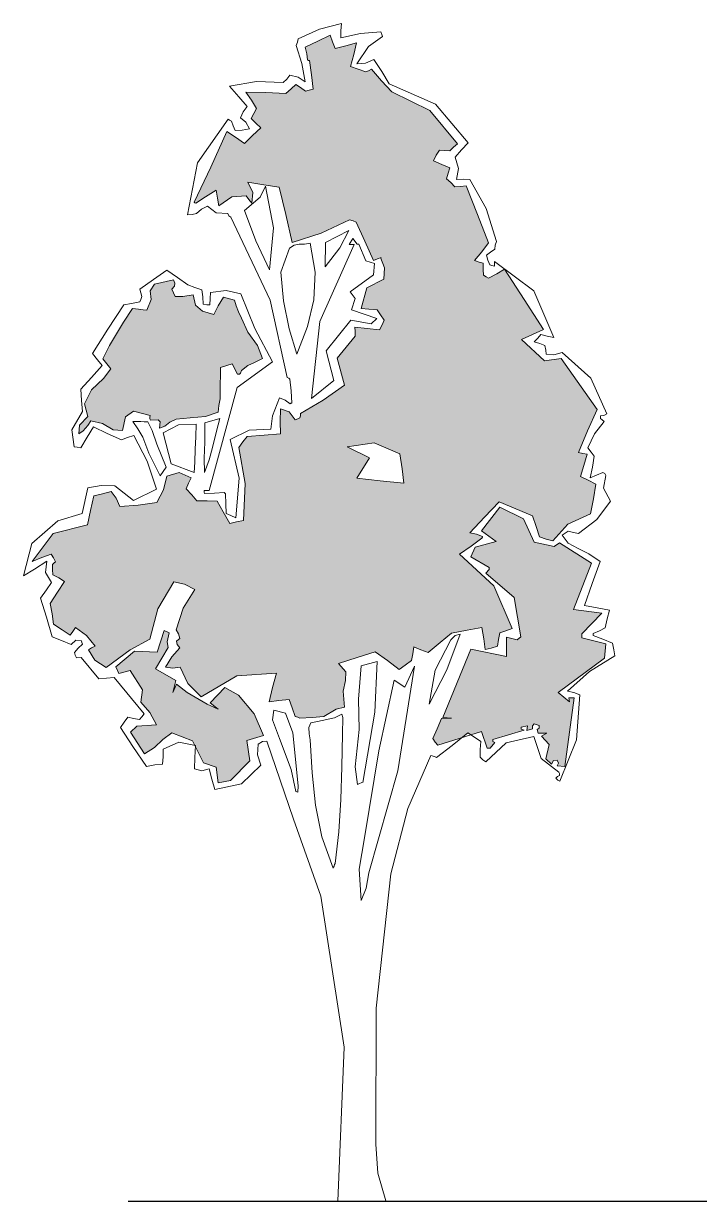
# Model space of a CAD drawing. Extents: x 9483 to 67306, y -5730 to 5191.
# Drawn here: x 21412 to 21818, y -656 to 52 of the extents above; entities that cross this region are included whole.
import ezdxf

# ---------------------------------------------------------------- set-up
doc = ezdxf.new("R2010")
doc.units = 0
doc.header["$MEASUREMENT"] = 0
doc.layers.get('0').update_dxf_attribs({"linetype": 'CONTINUOUS'})
for name, color, linetype in [('duvar', 3, 'CONTINUOUS'), ('kolon', 1, 'CONTINUOUS'), ('yazı', 6, 'CONTINUOUS')]:
    doc.layers.add(name, color=color, linetype=linetype)

msp = doc.modelspace()

# ---------------------------------------------------------------- hatches: boundary and pattern name
at = {"layer": 'yazı'}
h = msp.add_hatch(color=256, dxfattribs=at)
h.set_gradient(color1=(38, 153, 0), color2=(228, 255, 219), one_color=1, tint=0.93, name='CYLINDER')
h.paths.add_polyline_path([(21711.09876, -138.14836), (21724.47559, -132.2083), (21712.75323, -114.10037), (21701.03087, -95.99245), (21696.35364, -98.6889), (21691.36782, -101.37998), (21689.84106, -100.42729), (21688.3143, -99.47461), (21688.06496, -96.0748), (21688.1296, -92.3718), (21685.6717, -91.71154), (21682.91061, -90.73731), (21687.32235, -85.5668), (21691.43089, -80.08231), (21684.62971, -62.98632), (21677.82854, -45.89032), (21674.42873, -46.13966), (21671.02892, -46.38899), (21668.60334, -43.87723), (21666.17238, -41.67405), (21667.15738, -38.29579), (21668.14238, -34.91753), (21663.23736, -32.97984), (21658.33772, -30.73357), (21659.93989, -27.36608), (21661.84525, -24.31257), (21664.92571, -24.67501), (21668.01154, -24.72888), (21670.20933, -22.60649), (21672.71571, -20.4895), (21656.08833, -0.44389), (21633.13307, 10.76052), (21627.0745, 17.34851), (21621.02133, 24.24508), (21619.15367, 23.35164), (21617.59998, 22.76141), (21612.99815, 24.38512), (21608.39633, 26.00884), (21610.37171, 33.07395), (21612.03852, 40.14444), (21605.52594, 38.40605), (21599.01336, 36.66766), (21597.54047, 40.70618), (21596.06757, 44.7447), (21588.59692, 41.17097), (21581.12628, 37.59724), (21581.98201, 33.56949), (21582.53454, 29.85571), (21583.14632, 29.53636), (21583.76349, 29.52558), (21584.847, 20.86369), (21585.93052, 12.2018), (21583.45108, 11.62772), (21581.28022, 11.04826), (21578.23209, 13.26221), (21575.48715, 15.16219), (21572.66142, 12.43341), (21569.5271, 9.71002), (21557.49772, 10.22867), (21545.46296, 10.43874), (21548.77658, 5.75074), (21551.77624, 0.75953), (21550.17946, -2.29937), (21548.58267, -5.35828), (21551.31145, -8.18401), (21554.34881, -11.01513), (21549.33068, -15.5577), (21544.61574, -20.41425), (21539.12587, -16.61429), (21533.93919, -13.1283), (21524.30463, -34.56757), (21514.36688, -55.69288), (21514.67008, -56.00685), (21515.28186, -56.3262), (21521.21497, -52.41696), (21527.45667, -48.51309), (21528.30162, -53.15801), (21529.14658, -57.80293), (21536.95813, -52.38308), (21545.60925, -51.91673), (21547.11446, -54.10374), (21548.92826, -56.29615), (21549.65854, -49.82666), (21546.68043, -43.60112), (21556.2196, -45.31102), (21565.45556, -46.70694), (21569.49026, -63.13729), (21573.21099, -79.87084), (21590.59402, -74.30938), (21607.71156, -66.27387), (21609.86087, -66.92874), (21611.7016, -67.57823), (21617.05682, -79.09278), (21622.10344, -90.60195), (21624.58827, -89.71929), (21626.49912, -88.93954), (21628.81688, -95.04062), (21628.3898, -101.82408), (21618.10958, -107.20084), (21614.80828, -119.49033), (21619.43165, -119.87971), (21624.36361, -120.27447), (21626.46983, -123.39801), (21628.57605, -126.52156), (21627.29324, -129.27726), (21625.69646, -132.33617), (21618.30122, -131.58973), (21610.90598, -130.84329), (21611.17148, -133.31735), (21611.123, -136.0946), (21600.39415, -149.48915), (21604.74282, -165.6163), (21591.92929, -174.65298), (21578.20618, -182.74774), (21578.18463, -183.98207), (21577.8545, -185.21102), (21576.60939, -185.80664), (21575.0557, -186.39688), (21571.43349, -181.70349), (21566.21989, -179.76042), (21566.08523, -187.47501), (21566.26454, -194.88641), (21556.3737, -195.6398), (21546.17427, -196.3878), (21543.64635, -199.73913), (21541.11843, -203.09046), (21545.06156, -224.76673), (21544.05658, -246.97399), (21539.72025, -247.82433), (21535.6925, -248.68006), (21531.79941, -241.8212), (21528.20952, -235.2763), (21522.03784, -235.16858), (21515.86617, -235.06085), (21512.83958, -231.61256), (21509.50979, -227.85031), (21510.80338, -224.47743), (21512.40016, -221.41853), (21505.3566, -218.2088), (21497.91288, -220.23962), (21495.91595, -228.53906), (21491.7697, -236.18363), (21480.62836, -237.84123), (21469.50319, -238.57307), (21467.42928, -233.59802), (21464.41347, -229.53257), (21459.14061, -230.98392), (21453.87314, -232.12669), (21451.86544, -241.0433), (21450.1717, -249.65671), (21429.39963, -254.85034), (21416.76003, -271.60699), (21422.66622, -269.24066), (21428.25843, -267.17753), (21429.76364, -269.36455), (21430.95489, -271.85476), (21430.01836, -272.45577), (21429.07645, -273.36536), (21429.02259, -276.4512), (21429.27731, -279.54243), (21432.948, -281.45856), (21436.30471, -283.6779), (21432.18001, -290.08814), (21427.74134, -296.80157), (21428.86795, -302.99479), (21429.68597, -309.18263), (21434.87264, -312.66862), (21439.75612, -315.84064), (21441.33675, -313.70748), (21442.92275, -311.26574), (21449.6308, -316.013), (21454.76361, -322.58483), (21452.58737, -323.47287), (21450.71432, -324.67489), (21454.61818, -330.91659), (21461.33162, -335.35526), (21475.71499, -324.8026), (21487.55968, -318.21844), (21492.50623, -300.09279), (21502.04922, -283.89944), (21508.50793, -285.24689), (21514.62574, -288.44046), (21507.6376, -299.73956), (21503.39979, -312.63005), (21504.89962, -315.12565), (21505.77689, -317.91907), (21504.84037, -318.52008), (21503.58987, -319.42428), (21504.16934, -321.59514), (21505.67994, -323.47357), (21500.95423, -328.94729), (21497.14349, -335.05433), (21501.45289, -335.7469), (21505.78384, -335.20514), (21510.5542, -344.85742), (21518.43734, -353.02065), (21539.95584, -340.43179), (21563.7545, -338.68645), (21561.44359, -347.28909), (21559.44127, -355.89712), (21565.32052, -355.07371), (21571.50297, -354.56427), (21573.26829, -359.53392), (21575.02823, -364.81217), (21576.56576, -365.14768), (21577.78932, -365.7864), (21585.20611, -365.2985), (21592.31431, -364.80522), (21599.80111, -360.30573), (21604.76, -359.15758), (21604.00122, -349.57532), (21605.34867, -343.11661), (21605.44024, -337.87069), (21601.20625, -332.85794), (21612.3799, -329.34884), (21623.24497, -325.83436), (21630.55941, -331.20955), (21637.56527, -336.57936), (21641.31675, -333.86675), (21645.06824, -331.15413), (21645.75543, -327.15331), (21646.448, -322.84391), (21650.73586, -324.77082), (21655.0291, -326.38915), (21662.23425, -320.34136), (21669.12544, -314.59677), (21678.41527, -312.90686), (21687.39652, -311.21156), (21688.51235, -318.02195), (21689.32499, -324.51837), (21693.04415, -323.65725), (21696.7687, -322.48755), (21697.45589, -318.48674), (21698.14308, -314.48592), (21701.86764, -313.31622), (21705.59757, -311.83794), (21694.62165, -286.33477), (21673.96652, -267.14489), (21680.84155, -262.32605), (21687.40799, -257.50182), (21687.72735, -256.89004), (21687.73273, -256.58146), (21684.05127, -255.28249), (21680.05584, -254.28671), (21688.86316, -244.87143), (21697.6651, -235.76474), (21707.77834, -239.95408), (21717.89159, -244.14342), (21719.93856, -250.66138), (21721.99092, -256.87076), (21725.98096, -258.17512), (21729.97639, -259.17089), (21739.10307, -249.14383), (21752.79387, -242.90057), (21754.49299, -233.97857), (21755.88353, -225.05119), (21751.29248, -222.81031), (21746.70143, -220.56942), (21748.67143, -213.8129), (21750.64143, -207.05637), (21748.17815, -206.7047), (21745.41167, -206.03906), (21750.88382, -193.1701), (21756.66455, -180.30654), (21734.97438, -149.67751), (21725.07277, -151.04807)])
h.paths.add_polyline_path([(21637.97604, -206.94186), (21639.36275, -215.91772), (21640.44627, -224.57961), (21626.27296, -223.09751), (21612.09965, -221.6154), (21619.72112, -209.40132), (21606.25654, -202.68406), (21622.65996, -200.19228)], flags=16)
h = msp.add_hatch(color=256, dxfattribs=at)
h.set_gradient(color1=(38, 153, 0), color2=(228, 255, 219), one_color=1, tint=0.93, name='CYLINDER')
h.paths.add_polyline_path([(21530.22713, -155.05529), (21537.05907, -152.70512), (21540.34576, -158.93605), (21541.5801, -158.95759), (21542.20804, -158.3512), (21542.85214, -156.81905), (21546.60901, -153.79785), (21550.65291, -152.01637), (21555.32476, -149.6285), (21552.37358, -141.86004), (21546.65054, -133.73452), (21542.78438, -125.33273), (21540.99751, -121.59741), (21539.51923, -117.86747), (21538.65273, -114.45689), (21531.89082, -112.79547), (21528.71341, -117.98753), (21526.15317, -123.19037), (21519.39665, -121.22037), (21515.14111, -117.44195), (21513.70592, -111.24334), (21507.5127, -112.36995), (21502.88394, -112.28916), (21500.79926, -107.93128), (21502.3745, -106.10671), (21502.7154, -104.26059), (21501.82197, -102.39293), (21490.35589, -104.97089), (21487.8172, -108.93939), (21488.3428, -114.19609), (21485.76102, -120.63325), (21483.60632, -120.28697), (21480.83445, -119.9299), (21477.13683, -119.55668), (21471.74547, -127.79688), (21463.47452, -141.85169), (21459.32289, -149.80484), (21464.15789, -155.75412), (21459.73537, -161.5418), (21452.51406, -168.51534), (21448.35704, -176.77708), (21450.38247, -184.52938), (21445.35356, -189.68912), (21444.95341, -194.92966), (21447.4544, -193.12125), (21450.2909, -189.7753), (21452.19088, -187.03037), (21459.26138, -188.69717), (21465.677, -192.51329), (21471.22612, -192.91883), (21472.91447, -184.614), (21477.91106, -181.30576), (21487.74265, -183.94679), (21487.71033, -185.79829), (21488.00276, -186.72943), (21492.6369, -186.50164), (21493.84969, -187.75752), (21493.47647, -191.45514), (21496.58385, -190.27467), (21499.71278, -187.85986), (21503.44811, -186.073), (21511.79603, -185.29268), (21521.0697, -184.52852), (21528.83277, -181.88592), (21529.21138, -177.87972), (21529.89857, -173.8789), (21529.96859, -169.86731)])
h = msp.add_hatch(color=256, dxfattribs=at)
h.set_gradient(color1=(38, 153, 0), color2=(228, 255, 219), one_color=1, tint=0.93, name='CYLINDER')
h.paths.add_polyline_path([(21761.15499, -329.78497), (21761.92297, -321.1554), (21747.47878, -317.50782), (21747.52188, -315.03915), (21759.4689, -302.5919), (21742.52911, -300.44415), (21753.20253, -272.54077), (21733.96644, -260.47525), (21730.84289, -262.58147), (21718.85122, -259.90273), (21712.30476, -245.89796), (21698.22841, -238.86135), (21687.17481, -253.17626), (21696.01602, -259.50414), (21683.29945, -262.98631), (21680.72844, -268.80631), (21691.72972, -275.17189), (21691.70818, -276.40623), (21689.81897, -278.534), (21706.8465, -293.33907), (21710.75731, -316.86685), (21708.56491, -318.68064), (21702.11158, -317.02461), (21702.21549, -328.75618), (21680.68464, -324.36755), (21663.91652, -365.43768), (21669.15705, -365.83784), (21662.97999, -366.03869), (21660.40359, -372.16728), (21657.83258, -377.98728), (21659.3378, -380.1743), (21660.8484, -382.05273), (21675.21907, -377.59534), (21678.88092, -374.65055), (21680.78534, -375.86883), (21687.22884, -373.87023), (21690.4509, -383.80416), (21692.3024, -383.83647), (21695.1389, -380.49053), (21693.91534, -379.85182), (21693.93689, -378.61748), (21712.86284, -373.08296), (21711.02211, -372.43347), (21711.04365, -371.19914), (21714.76282, -370.33802), (21714.40576, -373.10989), (21717.81634, -372.24339), (21717.84865, -370.39188), (21718.79595, -369.17371), (21721.86563, -370.15332), (21721.8387, -371.69624), (21720.5882, -372.60045), (21721.16767, -374.77131), (21726.41359, -374.86288), (21723.29544, -376.66051), (21727.83801, -381.67865), (21725.83569, -390.28668), (21729.17625, -393.43177), (21730.44829, -391.29322), (21732.61376, -391.02235), (21733.50719, -392.89001), (21732.55451, -394.41677), (21737.17788, -394.80615), (21742.83699, -353.5421), (21739.75115, -353.48824), (21740.01665, -355.96229), (21733.32476, -350.28929)])
h = msp.add_hatch(color=256, dxfattribs=at)
h.set_gradient(color1=(38, 153, 0), color2=(228, 255, 219), one_color=1, tint=0.93, name='CYLINDER')
h.paths.add_polyline_path([(21550.36307, -363.14692), (21540.99088, -351.87093), (21532.73453, -347.40533), (21523.93259, -356.51202), (21528.8053, -360.30121), (21522.06493, -357.40546), (21510.14866, -350.40654), (21503.75459, -345.35609), (21501.50832, -350.25573), (21503.17512, -343.18523), (21490.95027, -336.18093), (21498.58251, -323.34969), (21498.02459, -319.94449), (21499.35588, -314.41153), (21496.29159, -313.12333), (21492.05377, -326.01383), (21478.48147, -325.46825), (21467.20548, -334.84043), (21468.98696, -338.88434), (21475.80812, -337.15134), (21483.32342, -348.7036), (21482.2684, -356.09345), (21487.71518, -362.36208), (21491.5975, -369.83811), (21479.85515, -370.55918), (21476.08751, -374.19755), (21484.50163, -387.30889), (21490.43474, -383.39964), (21495.45827, -378.54848), (21500.77421, -374.62846), (21513.34535, -379.47806), (21514.71126, -382.20024), (21515.14838, -382.28763), (21515.10576, -382.98648), (21519.90797, -392.55707), (21527.57947, -395.1604), (21528.64683, -404.74805), (21536.07977, -403.3344), (21547.70744, -391.49893), (21546.07139, -379.12326), (21555.99994, -376.20978)])

# ---------------------------------------------------------------- linework, layer by layer
at = {"color": 27, "lineweight": 0}
for p, q in [((21553.93024, -52.67933), (21557.13457, -45.94435)), ((21557.13457, -45.94435), (21561.9442, -71.0312)), ((21544.53268, -60.54091), (21553.93024, -52.67933)), ((21551.31231, -78.87124), (21544.53268, -60.54091)), ((21561.9442, -71.0312), (21559.65102, -96.30275)), ((21593.27432, -79.91237), (21607.28986, -72.74874)), ((21607.28986, -72.74874), (21601.8608, -83.14903)), ((21607.45301, -81.08589), (21609.67774, -77.42059)), ((21609.67774, -77.42059), (21612.39574, -80.86349)), ((21559.65102, -96.30275), (21551.31231, -78.87124)), ((21566.41832, -97.65559), (21571.60882, -83.23833)), ((21571.60882, -83.23833), (21574.41839, -81.4353)), ((21574.41839, -81.4353), (21577.515, -80.872)), ((21577.515, -80.872), (21580.60084, -80.92586)), ((21580.60084, -80.92586), (21584.00603, -80.36795)), ((21584.00603, -80.36795), (21587.09882, -97.70789)), ((21589.97615, -127.39118), (21610.53885, -81.13976)), ((21593.02116, -94.41581), (21593.27432, -79.91237)), ((21601.8608, -83.14903), (21593.02116, -94.41581)), ((21610.53885, -81.13976), (21607.45301, -81.08589)), ((21612.39574, -80.86349), (21613.32149, -80.87965)), ((21613.32149, -80.87965), (21617.4693, -90.82974)), ((21617.4693, -90.82974), (21622.68829, -92.46423)), ((21628.81688, -95.04062), (21626.45594, -88.82586)), ((21567.96819, -114.9686), (21566.41832, -97.65559)), ((21587.09882, -97.70789), (21586.19079, -114.36064)), ((21622.68829, -92.46423), (21622.26121, -99.24768)), ((21628.3898, -101.82408), (21628.81688, -95.04062)), ((21487.8172, -108.93939), (21490.35589, -104.97089)), ((21490.35589, -104.97089), (21501.82197, -102.39293)), ((21502.3745, -106.10671), (21500.79926, -107.93128)), ((21501.82197, -102.39293), (21502.7154, -104.26059)), ((21502.7154, -104.26059), (21502.3745, -106.10671)), ((21622.26121, -99.24768), (21608.1918, -109.49715)), ((21618.10958, -107.20084), (21628.3898, -101.82408)), ((21488.3428, -114.19609), (21487.8172, -108.93939)), ((21500.79926, -107.93128), (21502.88394, -112.28916)), ((21502.88394, -112.28916), (21507.5127, -112.36995)), ((21507.5127, -112.36995), (21513.70592, -111.24334)), ((21513.70592, -111.24334), (21515.14111, -117.44195)), ((21528.71341, -117.98753), (21531.89082, -112.79547)), ((21531.89082, -112.79547), (21538.65273, -114.45689)), ((21608.1918, -109.49715), (21611.20762, -113.5626)), ((21614.80828, -119.49033), (21618.10958, -107.20084)), ((21471.74547, -127.79688), (21477.13683, -119.55668)), ((21477.13683, -119.55668), (21480.83445, -119.9299)), ((21480.83445, -119.9299), (21483.60632, -120.28697)), ((21483.60632, -120.28697), (21485.76102, -120.63325)), ((21485.76102, -120.63325), (21488.3428, -114.19609)), ((21515.14111, -117.44195), (21519.39665, -121.22037)), ((21526.15317, -123.19037), (21528.71341, -117.98753)), ((21538.65273, -114.45689), (21539.51923, -117.86747)), ((21539.51923, -117.86747), (21540.99751, -121.59741)), ((21571.38033, -131.69676), (21567.96819, -114.9686)), ((21586.19079, -114.36064), (21582.51628, -130.34775)), ((21611.20762, -113.5626), (21608.92903, -120.31374)), ((21619.43165, -119.87971), (21614.80828, -119.49033)), ((21624.36361, -120.27447), (21619.43165, -119.87971)), ((21626.46983, -123.39801), (21624.36361, -120.27447)), ((21519.39665, -121.22037), (21526.15317, -123.19037)), ((21540.99751, -121.59741), (21542.78438, -125.33273)), ((21542.78438, -125.33273), (21546.65054, -133.73452)), ((21584.84803, -173.60334), (21589.97615, -127.39118)), ((21463.47452, -141.85169), (21471.74547, -127.79688)), ((21546.65054, -133.73452), (21552.37358, -141.86004)), ((21576.05374, -146.90354), (21571.38033, -131.69676)), ((21582.51628, -130.34775), (21576.05374, -146.90354)), ((21459.32289, -149.80484), (21463.47452, -141.85169)), ((21552.37358, -141.86004), (21555.32476, -149.6285)), ((21593.68072, -145.05048), (21598.31104, -162.72594)), ((21464.15789, -155.75412), (21459.32289, -149.80484)), ((21459.73537, -161.5418), (21464.15789, -155.75412)), ((21530.22713, -155.05529), (21529.96859, -169.86731)), ((21537.05907, -152.70512), (21530.22713, -155.05529)), ((21540.34576, -158.93605), (21537.05907, -152.70512)), ((21546.60901, -153.79785), (21542.85214, -156.81905)), ((21550.65291, -152.01637), (21546.60901, -153.79785)), ((21555.32476, -149.6285), (21550.65291, -152.01637)), ((21452.51406, -168.51534), (21459.73537, -161.5418)), ((21541.5801, -158.95759), (21540.34576, -158.93605)), ((21542.20804, -158.3512), (21541.5801, -158.95759)), ((21542.85214, -156.81905), (21542.20804, -158.3512)), ((21598.31104, -162.72594), (21584.84803, -173.60334)), ((21448.35704, -176.77708), (21452.51406, -168.51534)), ((21529.96859, -169.86731), (21529.89857, -173.8789)), ((21450.38247, -184.52938), (21448.35704, -176.77708)), ((21529.89857, -173.8789), (21529.21138, -177.87972)), ((21578.20618, -182.74774), (21591.92929, -174.65298)), ((21477.91106, -181.30576), (21472.91447, -184.614)), ((21487.74265, -183.94679), (21477.91106, -181.30576)), ((21487.72649, -184.87254), (21487.74265, -183.94679)), ((21528.83277, -181.88592), (21521.0697, -184.52852)), ((21529.21138, -177.87972), (21528.83277, -181.88592)), ((21566.08523, -187.47501), (21566.21989, -179.76042)), ((21566.21989, -179.76042), (21571.43349, -181.70349)), ((21571.43349, -181.70349), (21575.0557, -186.39688)), ((21577.8545, -185.21102), (21578.18463, -183.98207)), ((21578.18463, -183.98207), (21578.20618, -182.74774)), ((21444.95341, -194.92966), (21445.35356, -189.68912)), ((21445.35356, -189.68912), (21450.38247, -184.52938)), ((21450.2909, -189.7753), (21447.4544, -193.12125)), ((21452.19088, -187.03037), (21450.2909, -189.7753)), ((21459.26138, -188.69717), (21452.19088, -187.03037)), ((21465.677, -192.51329), (21459.26138, -188.69717)), ((21472.91447, -184.614), (21471.22612, -192.91883)), ((21477.49475, -187.47205), (21479.65484, -187.50975)), ((21480.50518, -191.84608), (21477.49475, -187.47205)), ((21479.65484, -187.50975), (21482.12351, -187.55284)), ((21482.12351, -187.55284), (21484.28359, -187.59055)), ((21484.28359, -187.59055), (21486.44368, -187.62825)), ((21486.44368, -187.62825), (21489.12937, -192.92265)), ((21487.71033, -185.79829), (21487.72649, -184.87254)), ((21488.00276, -186.72943), (21487.71033, -185.79829)), ((21492.6369, -186.50164), (21488.00276, -186.72943)), ((21493.84969, -187.75752), (21492.6369, -186.50164)), ((21493.47647, -191.45514), (21493.84969, -187.75752)), ((21496.58385, -190.27467), (21493.47647, -191.45514)), ((21495.58808, -194.2701), (21504.93178, -189.49435)), ((21499.71278, -187.85986), (21496.58385, -190.27467)), ((21503.44811, -186.073), (21499.71278, -187.85986)), ((21511.79603, -185.29268), (21503.44811, -186.073)), ((21504.93178, -189.49435), (21515.4344, -189.06032)), ((21521.0697, -184.52852), (21511.79603, -185.29268)), ((21515.4344, -189.06032), (21515.29974, -196.77491)), ((21520.69648, -188.22614), (21529.69389, -185.60509)), ((21520.80038, -199.95771), (21520.69648, -188.22614)), ((21529.69389, -185.60509), (21527.70772, -193.28736)), ((21566.26454, -194.88641), (21566.08523, -187.47501)), ((21575.0557, -186.39688), (21576.60939, -185.80664)), ((21576.60939, -185.80664), (21577.8545, -185.21102)), ((21447.4544, -193.12125), (21444.95341, -194.92966)), ((21471.22612, -192.91883), (21465.677, -192.51329)), ((21483.50484, -196.83729), (21480.50518, -191.84608)), ((21487.04086, -206.46802), (21483.50484, -196.83729)), ((21489.12937, -192.92265), (21491.76658, -200.99431)), ((21500.51082, -212.8767), (21495.58808, -194.2701)), ((21515.29974, -196.77491), (21514.86188, -204.17554)), ((21527.70772, -193.28736), (21525.37528, -203.12434)), ((21543.64635, -199.73913), (21546.17427, -196.3878)), ((21546.17427, -196.3878), (21556.3737, -195.6398)), ((21556.3737, -195.6398), (21566.26454, -194.88641)), ((21491.76658, -200.99431), (21497.38728, -214.98292)), ((21514.86188, -204.17554), (21514.72722, -211.89013)), ((21520.32482, -209.51842), (21520.80038, -199.95771)), ((21525.37528, -203.12434), (21523.3945, -210.49803)), ((21541.11843, -203.09046), (21543.64635, -199.73913)), ((21545.06156, -224.76673), (21541.11843, -203.09046)), ((21493.90129, -220.16959), (21487.04086, -206.46802)), ((21514.72722, -211.89013), (21514.31091, -218.05642)), ((21520.48259, -218.16415), (21520.32482, -209.51842)), ((21523.3945, -210.49803), (21520.48259, -218.16415)), ((21497.38728, -214.98292), (21493.90129, -220.16959)), ((21497.91288, -220.23962), (21505.3566, -218.2088)), ((21514.31091, -218.05642), (21500.51082, -212.8767)), ((21505.3566, -218.2088), (21512.40016, -221.41853)), ((21495.91595, -228.53906), (21497.91288, -220.23962)), ((21510.80338, -224.47743), (21509.50979, -227.85031)), ((21512.40016, -221.41853), (21510.80338, -224.47743)), ((21544.05658, -246.97399), (21545.06156, -224.76673)), ((21451.86544, -241.0433), (21453.87314, -232.12669)), ((21453.87314, -232.12669), (21459.14061, -230.98392)), ((21459.14061, -230.98392), (21464.41347, -229.53257)), ((21464.41347, -229.53257), (21467.42928, -233.59802)), ((21467.42928, -233.59802), (21469.50319, -238.57307)), ((21491.7697, -236.18363), (21495.91595, -228.53906)), ((21509.50979, -227.85031), (21512.83958, -231.61256)), ((21512.83958, -231.61256), (21515.86617, -235.06085)), ((21469.50319, -238.57307), (21480.62836, -237.84123)), ((21480.62836, -237.84123), (21491.7697, -236.18363)), ((21515.86617, -235.06085), (21522.03784, -235.16858)), ((21522.03784, -235.16858), (21528.20952, -235.2763)), ((21528.20952, -235.2763), (21531.79941, -241.8212)), ((21450.1717, -249.65671), (21451.86544, -241.0433)), ((21531.79941, -241.8212), (21535.6925, -248.68006)), ((21539.72025, -247.82433), (21544.05658, -246.97399)), ((21416.76003, -271.60699), (21429.39963, -254.85034)), ((21429.39963, -254.85034), (21450.1717, -249.65671)), ((21535.6925, -248.68006), (21539.72025, -247.82433)), ((21428.25843, -267.17753), (21422.66622, -269.24066)), ((21429.76364, -269.36455), (21428.25843, -267.17753)), ((21422.66622, -269.24066), (21416.76003, -271.60699)), ((21429.02259, -276.4512), (21429.07645, -273.36536)), ((21429.07645, -273.36536), (21430.01836, -272.45577)), ((21430.95489, -271.85476), (21429.76364, -269.36455)), ((21430.01836, -272.45577), (21430.95489, -271.85476)), ((21429.27731, -279.54243), (21429.02259, -276.4512)), ((21432.948, -281.45856), (21429.27731, -279.54243)), ((21436.30471, -283.6779), (21432.948, -281.45856)), ((21427.74134, -296.80157), (21432.18001, -290.08814)), ((21432.18001, -290.08814), (21436.30471, -283.6779)), ((21502.04922, -283.89944), (21492.50623, -300.09279)), ((21508.50793, -285.24689), (21502.04922, -283.89944)), ((21507.6376, -299.73956), (21514.62574, -288.44046)), ((21514.62574, -288.44046), (21508.50793, -285.24689)), ((21428.86795, -302.99479), (21427.74134, -296.80157)), ((21429.68597, -309.18263), (21428.86795, -302.99479)), ((21492.50623, -300.09279), (21487.55968, -318.21844)), ((21503.39979, -312.63005), (21507.6376, -299.73956)), ((21434.87264, -312.66862), (21429.68597, -309.18263)), ((21442.92275, -311.26574), (21441.33675, -313.70748)), ((21449.6308, -316.013), (21442.92275, -311.26574)), ((21439.75612, -315.84064), (21434.87264, -312.66862)), ((21441.33675, -313.70748), (21439.75612, -315.84064)), ((21454.76361, -322.58483), (21449.6308, -316.013)), ((21487.55968, -318.21844), (21475.71499, -324.8026)), ((21492.05377, -326.01383), (21496.29159, -313.12333)), ((21496.29159, -313.12333), (21499.35588, -314.41153)), ((21499.35588, -314.41153), (21498.02459, -319.94449)), ((21504.89962, -315.12565), (21503.39979, -312.63005)), ((21503.58987, -319.42428), (21504.84037, -318.52008)), ((21504.84037, -318.52008), (21505.77689, -317.91907)), ((21505.77689, -317.91907), (21504.89962, -315.12565)), ((21674.36059, -315.30551), (21666.26895, -336.77171)), ((21668.74683, -318.60297), (21671.25859, -316.17739)), ((21671.25859, -316.17739), (21674.36059, -315.30551)), ((21450.71432, -324.67489), (21452.58737, -323.47287)), ((21454.61818, -330.91659), (21450.71432, -324.67489)), ((21452.58737, -323.47287), (21454.76361, -322.58483)), ((21475.71499, -324.8026), (21461.33162, -335.35526)), ((21467.20548, -334.84043), (21478.48147, -325.46825)), ((21478.48147, -325.46825), (21492.05377, -326.01383)), ((21498.58251, -323.34969), (21490.95027, -336.18093)), ((21498.02459, -319.94449), (21498.58251, -323.34969)), ((21500.95423, -328.94729), (21505.67994, -323.47357)), ((21504.16934, -321.59514), (21503.58987, -319.42428)), ((21505.67994, -323.47357), (21504.16934, -321.59514)), ((21659.16614, -336.95641), (21668.74683, -318.60297)), ((21461.33162, -335.35526), (21454.61818, -330.91659)), ((21497.14349, -335.05433), (21500.95423, -328.94729)), ((21614.76239, -334.32927), (21624.37696, -331.71899)), ((21624.37696, -331.71899), (21622.91796, -362.25263)), ((21468.98696, -338.88434), (21467.20548, -334.84043)), ((21475.80812, -337.15134), (21468.98696, -338.88434)), ((21483.32342, -348.7036), (21475.80812, -337.15134)), ((21490.95027, -336.18093), (21503.17512, -343.18523)), ((21501.45289, -335.7469), (21497.14349, -335.05433)), ((21505.78384, -335.20514), (21501.45289, -335.7469)), ((21510.5542, -344.85742), (21505.78384, -335.20514)), ((21563.7545, -338.68645), (21539.95584, -340.43179)), ((21561.44359, -347.28909), (21563.7545, -338.68645)), ((21613.17794, -354.36567), (21614.76239, -334.32927)), ((21646.86049, -334.58087), (21636.81274, -397.37576)), ((21641.08514, -347.13585), (21646.86049, -334.58087)), ((21666.26895, -336.77171), (21655.7248, -357.26907)), ((21655.7248, -357.26907), (21659.16614, -336.95641)), ((21503.17512, -343.18523), (21501.50832, -350.25573)), ((21501.50832, -350.25573), (21503.75459, -345.35609)), ((21503.75459, -345.35609), (21510.14866, -350.40654)), ((21518.43734, -353.02065), (21510.5542, -344.85742)), ((21539.95584, -340.43179), (21518.43734, -353.02065)), ((21625.29124, -385.44489), (21634.6749, -343.01115)), ((21634.6749, -343.01115), (21641.08514, -347.13585)), ((21482.2684, -356.09345), (21483.32342, -348.7036)), ((21510.14866, -350.40654), (21522.06493, -357.40546)), ((21523.93259, -356.51202), (21532.73453, -347.40533)), ((21532.73453, -347.40533), (21540.99088, -351.87093)), ((21540.99088, -351.87093), (21550.36307, -363.14692)), ((21559.44127, -355.89712), (21561.44359, -347.28909)), ((21487.71518, -362.36208), (21482.2684, -356.09345)), ((21522.06493, -357.40546), (21528.8053, -360.30121)), ((21528.8053, -360.30121), (21523.93259, -356.51202)), ((21565.32052, -355.07371), (21559.44127, -355.89712)), ((21561.41284, -366.73525), (21562.13235, -360.88294)), ((21562.13235, -360.88294), (21569.19746, -362.85832)), ((21571.50297, -354.56427), (21565.32052, -355.07371)), ((21573.26829, -359.53392), (21571.50297, -354.56427)), ((21575.02823, -364.81217), (21573.26829, -359.53392)), ((21613.47732, -372.58289), (21613.17794, -354.36567)), ((21491.5975, -369.83811), (21487.71518, -362.36208)), ((21550.36307, -363.14692), (21555.99994, -376.20978)), ((21565.5391, -377.91968), (21561.41284, -366.73525)), ((21569.19746, -362.85832), (21573.62153, -374.6653)), ((21576.56576, -365.14768), (21575.02823, -364.81217)), ((21577.78932, -365.7864), (21576.56576, -365.14768)), ((21584.52969, -368.68215), (21588.55744, -367.82642)), ((21588.55744, -367.82642), (21598.78379, -365.5355)), ((21598.78379, -365.5355), (21603.14167, -363.45082)), ((21603.14167, -363.45082), (21603.72652, -365.3131)), ((21603.72652, -365.3131), (21603.54877, -375.49636)), ((21622.91796, -362.25263), (21615.69978, -404.41549)), ((21476.08751, -374.19755), (21479.85515, -370.55918)), ((21484.50163, -387.30889), (21476.08751, -374.19755)), ((21479.85515, -370.55918), (21491.5975, -369.83811)), ((21500.77421, -374.62846), (21495.45827, -378.54848)), ((21513.34535, -379.47806), (21500.77421, -374.62846)), ((21573.62153, -374.6653), (21576.76974, -406.51407)), ((21583.24688, -371.43786), (21584.52969, -368.68215)), ((21583.49083, -375.14625), (21583.24688, -371.43786)), ((21584.04336, -378.86003), (21583.49083, -375.14625)), ((21611.23261, -395.07719), (21613.47732, -372.58289)), ((21495.45827, -378.54848), (21490.43474, -383.39964)), ((21519.90797, -392.55707), (21513.34535, -379.47806)), ((21555.99994, -376.20978), (21546.07139, -379.12326)), ((21546.07139, -379.12326), (21547.70744, -391.49893)), ((21572.62193, -396.56398), (21565.5391, -377.91968)), ((21585.24155, -398.63632), (21584.04336, -378.86003)), ((21603.54877, -375.49636), (21603.20943, -394.93714)), ((21490.43474, -383.39964), (21484.50163, -387.30889)), ((21616.66097, -437.76947), (21625.29124, -385.44489)), ((21527.57947, -395.1604), (21519.90797, -392.55707)), ((21528.64683, -404.74805), (21527.57947, -395.1604)), ((21547.70744, -391.49893), (21536.07977, -403.3344)), ((21603.20943, -394.93714), (21602.55612, -414.68112)), ((21612.59239, -405.59597), (21611.23261, -395.07719)), ((21536.07977, -403.3344), (21528.64683, -404.74805)), ((21575.47616, -409.88694), (21572.62193, -396.56398)), ((21587.37088, -418.12019), (21585.24155, -398.63632)), ((21636.81274, -397.37576), (21619.38053, -458.80703)), ((21576.70511, -410.21707), (21575.47616, -409.88694)), ((21576.76974, -406.51407), (21576.70511, -410.21707)), ((21616.01375, -404.1123), (21612.59239, -405.59597)), ((21602.55612, -414.68112), (21601.29103, -434.10573)), ((21591.0539, -437.01382), (21587.37088, -418.12019)), ((21597.82276, -455.96132), (21591.0539, -437.01382)), ((21601.29103, -434.10573), (21599.10557, -453.20561)), ((21613.55515, -456.54461), (21616.66097, -437.76947)), ((21598.14212, -455.34954), (21597.82276, -455.96132)), ((21598.46147, -454.73776), (21598.14212, -455.34954)), ((21598.78622, -453.81739), (21598.46147, -454.73776)), ((21599.10557, -453.20561), (21598.78622, -453.81739)), ((21614.7695, -475.39515), (21613.55515, -456.54461)), ((21619.38053, -458.80703), (21617.67602, -468.03762)), ((21617.67602, -468.03762), (21614.7695, -475.39515))]:
    msp.add_line(p, q, dxfattribs=at)
at = {"layer": 'duvar', "color": 27, "lineweight": 0}
for p, q in [((21589.64656, 48.25224), (21602.9803, 51.72363)), ((21602.9803, 51.72363), (21602.59631, 47.40884)), ((21576.546, 40.45529), (21576.89229, 42.60999)), ((21576.89229, 42.60999), (21589.64656, 48.25224)), ((21588.59692, 41.17097), (21596.06757, 44.7447)), ((21596.06757, 44.7447), (21597.54047, 40.70618)), ((21602.59631, 47.40884), (21602.5209, 43.08867)), ((21602.5209, 43.08867), (21614.29556, 45.66124)), ((21614.29556, 45.66124), (21626.66046, 46.68013)), ((21627.53773, 43.88671), (21619.09824, 37.86047)), ((21626.66046, 46.68013), (21627.25069, 45.12643)), ((21627.25069, 45.12643), (21627.53773, 43.88671)), ((21575.58793, 38.61994), (21576.546, 40.45529)), ((21579.10241, 27.75488), (21575.58793, 38.61994)), ((21581.12628, 37.59724), (21588.59692, 41.17097)), ((21581.98201, 33.56949), (21581.12628, 37.59724)), ((21597.54047, 40.70618), (21599.01336, 36.66766)), ((21599.01336, 36.66766), (21605.52594, 38.40605)), ((21605.52594, 38.40605), (21612.03852, 40.14444)), ((21612.03852, 40.14444), (21610.37171, 33.07395)), ((21619.09824, 37.86047), (21612.12626, 27.48712)), ((21582.53454, 29.85571), (21581.98201, 33.56949)), ((21583.14632, 29.53636), (21582.53454, 29.85571)), ((21583.76349, 29.52558), (21583.14632, 29.53636)), ((21584.847, 20.86369), (21583.76349, 29.52558)), ((21610.37171, 33.07395), (21608.39633, 26.00884)), ((21617.38296, 28.01272), (21622.358, 30.08662)), ((21622.358, 30.08662), (21627.17146, 22.90302)), ((21581.06859, 16.60815), (21579.10241, 27.75488)), ((21608.39633, 26.00884), (21612.99815, 24.38512)), ((21612.12626, 27.48712), (21617.38296, 28.01272)), ((21612.99815, 24.38512), (21617.59998, 22.76141)), ((21617.59998, 22.76141), (21619.15367, 23.35164)), ((21619.15367, 23.35164), (21621.02133, 24.24508)), ((21621.02133, 24.24508), (21627.0745, 17.34851)), ((21627.17146, 22.90302), (21631.67094, 15.41621)), ((21535.64752, 14.00553), (21551.74774, 16.81127)), ((21551.74774, 16.81127), (21567.78871, 16.2226)), ((21567.78871, 16.2226), (21569.98651, 18.34498)), ((21569.98651, 18.34498), (21571.8811, 20.78133)), ((21571.8811, 20.78133), (21576.79689, 19.46082)), ((21572.66142, 12.43341), (21575.48715, 15.16219)), ((21575.48715, 15.16219), (21578.23209, 13.26221)), ((21576.79689, 19.46082), (21581.06859, 16.60815)), ((21585.93052, 12.2018), (21584.847, 20.86369)), ((21627.0745, 17.34851), (21633.13307, 10.76052)), ((21631.67094, 15.41621), (21659.54739, 3.19987)), ((21541.09431, 7.7369), (21535.64752, 14.00553)), ((21546.23789, 1.78224), (21541.09431, 7.7369)), ((21545.46296, 10.43874), (21557.49772, 10.22867)), ((21548.77658, 5.75074), (21545.46296, 10.43874)), ((21557.49772, 10.22867), (21569.5271, 9.71002)), ((21569.5271, 9.71002), (21572.66142, 12.43341)), ((21578.23209, 13.26221), (21581.28022, 11.04826)), ((21581.28022, 11.04826), (21583.45108, 11.62772)), ((21583.45108, 11.62772), (21585.93052, 12.2018)), ((21633.13307, 10.76052), (21656.08833, -0.44389)), ((21543.71536, -1.26051), (21546.23789, 1.78224)), ((21551.77624, 0.75953), (21548.77658, 5.75074)), ((21550.17946, -2.29937), (21551.77624, 0.75953)), ((21659.54739, 3.19987), (21679.20674, -19.98544)), ((21516.32455, -31.95886), (21534.68563, -5.73306)), ((21534.68563, -5.73306), (21535.60061, -6.36639)), ((21535.60061, -6.36639), (21536.82417, -7.0051)), ((21536.82417, -7.0051), (21537.70145, -9.79851)), ((21542.1078, -4.93658), (21543.71536, -1.26051)), ((21545.45913, -7.4645), (21542.1078, -4.93658)), ((21548.58267, -5.35828), (21550.17946, -2.29937)), ((21551.31145, -8.18401), (21548.58267, -5.35828)), ((21656.08833, -0.44389), (21672.71571, -20.4895)), ((21524.30463, -34.56757), (21533.93919, -13.1283)), ((21533.93919, -13.1283), (21539.12587, -16.61429)), ((21537.70145, -9.79851), (21538.8873, -12.59731)), ((21538.8873, -12.59731), (21543.21286, -12.36414)), ((21543.21286, -12.36414), (21547.5492, -11.5138)), ((21547.5492, -11.5138), (21545.45913, -7.4645)), ((21549.33068, -15.5577), (21554.34881, -11.01513)), ((21554.34881, -11.01513), (21551.31145, -8.18401)), ((21539.12587, -16.61429), (21544.61574, -20.41425)), ((21544.61574, -20.41425), (21549.33068, -15.5577)), ((21672.71571, -20.4895), (21670.20933, -22.60649)), ((21679.20674, -19.98544), (21675.11974, -24.23559)), ((21659.93989, -27.36608), (21658.33772, -30.73357)), ((21661.84525, -24.31257), (21659.93989, -27.36608)), ((21664.92571, -24.67501), (21661.84525, -24.31257)), ((21668.01154, -24.72888), (21664.92571, -24.67501)), ((21670.20933, -22.60649), (21668.01154, -24.72888)), ((21675.11974, -24.23559), (21671.34133, -28.49113)), ((21510.22063, -63.33745), (21516.32455, -31.95886)), ((21514.36688, -55.69288), (21524.30463, -34.56757)), ((21658.33772, -30.73357), (21663.23736, -32.97984)), ((21663.23736, -32.97984), (21668.14238, -34.91753)), ((21668.14238, -34.91753), (21667.15738, -38.29579)), ((21671.34133, -28.49113), (21673.38292, -35.31768)), ((21673.38292, -35.31768), (21672.03008, -42.08498)), ((21667.15738, -38.29579), (21666.17238, -41.67405)), ((21666.17238, -41.67405), (21668.60334, -43.87723)), ((21672.03008, -42.08498), (21676.04706, -41.84642)), ((21676.04706, -41.84642), (21680.05865, -41.91644)), ((21680.05865, -41.91644), (21689.94027, -59.37488)), ((21527.45667, -48.51309), (21521.21497, -52.41696)), ((21528.30162, -53.15801), (21527.45667, -48.51309)), ((21546.68043, -43.60112), (21549.65854, -49.82666)), ((21556.2196, -45.31102), (21546.68043, -43.60112)), ((21565.45556, -46.70694), (21556.2196, -45.31102)), ((21569.49026, -63.13729), (21565.45556, -46.70694)), ((21668.60334, -43.87723), (21671.02892, -46.38899)), ((21671.02892, -46.38899), (21674.42873, -46.13966)), ((21674.42873, -46.13966), (21677.82854, -45.89032)), ((21677.82854, -45.89032), (21684.62971, -62.98632)), ((21514.67008, -56.00685), (21514.36688, -55.69288)), ((21515.28186, -56.3262), (21514.67008, -56.00685)), ((21521.21497, -52.41696), (21515.28186, -56.3262)), ((21529.14658, -57.80293), (21528.30162, -53.15801)), ((21536.95813, -52.38308), (21529.14658, -57.80293)), ((21545.60925, -51.91673), (21536.95813, -52.38308)), ((21547.11446, -54.10374), (21545.60925, -51.91673)), ((21548.92826, -56.29615), (21547.11446, -54.10374)), ((21549.65854, -49.82666), (21548.92826, -56.29615)), ((21513.00327, -63.07734), (21510.22063, -63.33745)), ((21515.7913, -62.50865), (21513.00327, -63.07734)), ((21518.61703, -59.77988), (21515.7913, -62.50865)), ((21522.35235, -57.99301), (21518.61703, -59.77988)), ((21527.52825, -62.09617), (21522.35235, -57.99301)), ((21534.62029, -62.52864), (21527.52825, -62.09617)), ((21535.21592, -63.77374), (21534.62029, -62.52864)), ((21573.21099, -79.87084), (21569.49026, -63.13729)), ((21684.62971, -62.98632), (21691.43089, -80.08231)), ((21689.94027, -59.37488), (21696.07581, -79.23735)), ((21536.43409, -64.72104), (21535.21592, -63.77374)), ((21559.95039, -114.51997), (21536.43409, -64.72104)), ((21607.71156, -66.27387), (21590.59402, -74.30938)), ((21609.86087, -66.92874), (21607.71156, -66.27387)), ((21611.7016, -67.57823), (21609.86087, -66.92874)), ((21617.05682, -79.09278), (21611.7016, -67.57823)), ((21590.59402, -74.30938), (21573.21099, -79.87084)), ((21622.10344, -90.60195), (21617.05682, -79.09278)), ((21691.43089, -80.08231), (21687.32235, -85.5668)), ((21695.06926, -83.84995), (21692.56827, -85.65836)), ((21695.42094, -81.38667), (21695.06926, -83.84995)), ((21696.07581, -79.23735), (21695.42094, -81.38667)), ((21624.58827, -89.71929), (21622.10344, -90.60195)), ((21626.76452, -88.83124), (21624.58827, -89.71929)), ((21687.32235, -85.5668), (21682.91061, -90.73731)), ((21682.91061, -90.73731), (21685.6717, -91.71154)), ((21685.6717, -91.71154), (21688.1296, -92.3718)), ((21692.56827, -85.65836), (21690.06728, -87.46678)), ((21690.06728, -87.46678), (21690.93917, -90.56877)), ((21690.93917, -90.56877), (21692.12503, -93.36757)), ((21694.91306, -92.79888), (21694.93999, -91.25596)), ((21694.93999, -91.25596), (21718.70789, -108.95679)), ((21489.7872, -102.18286), (21497.91272, -96.45982)), ((21497.91272, -96.45982), (21504.31757, -100.8931)), ((21688.1296, -92.3718), (21688.06496, -96.0748)), ((21688.06496, -96.0748), (21688.3143, -99.47461)), ((21691.36782, -101.37998), (21696.35364, -98.6889)), ((21692.12503, -93.36757), (21693.35398, -93.6977)), ((21693.35398, -93.6977), (21694.89151, -94.03322)), ((21694.89151, -94.03322), (21694.91306, -92.79888)), ((21696.35364, -98.6889), (21701.03087, -95.99245)), ((21701.03087, -95.99245), (21712.75323, -114.10037)), ((21481.66168, -107.90591), (21489.7872, -102.18286)), ((21504.31757, -100.8931), (21510.41384, -105.321)), ((21510.41384, -105.321), (21514.70708, -106.93933)), ((21688.3143, -99.47461), (21689.84106, -100.42729)), ((21689.84106, -100.42729), (21691.36782, -101.37998)), ((21482.24115, -110.07677), (21481.66168, -107.90591)), ((21482.17112, -114.08836), (21482.82061, -112.24763)), ((21482.82061, -112.24763), (21482.24115, -110.07677)), ((21514.70708, -106.93933), (21519.00571, -108.24907)), ((21519.00571, -108.24907), (21519.54746, -112.58002)), ((21519.54746, -112.58002), (21519.78064, -116.90558)), ((21523.85148, -113.58118), (21524.2247, -109.88356)), ((21524.2247, -109.88356), (21533.50376, -108.81082)), ((21533.50376, -108.81082), (21542.42037, -110.81852)), ((21542.42037, -110.81852), (21550.69983, -131.64445)), ((21718.70789, -108.95679), (21730.56647, -136.94478)), ((21462.41255, -131.95546), (21471.92861, -117.30503)), ((21471.92861, -117.30503), (21476.57352, -116.46007)), ((21476.57352, -116.46007), (21481.52702, -115.6205)), ((21481.52702, -115.6205), (21482.17112, -114.08836)), ((21519.78064, -116.90558), (21521.93534, -117.25187)), ((21521.93534, -117.25187), (21523.78684, -117.28419)), ((21523.78684, -117.28419), (21523.85148, -113.58118)), ((21570.25146, -161.00144), (21559.95039, -114.51997)), ((21608.92903, -120.31374), (21624.27204, -125.5204)), ((21712.75323, -114.10037), (21724.47559, -132.2083)), ((21608.51272, -126.48003), (21593.68072, -145.05048)), ((21620.81837, -128.85557), (21608.51272, -126.48003)), ((21624.27204, -125.5204), (21620.81837, -128.85557)), ((21628.57605, -126.52156), (21626.46983, -123.39801)), ((21627.29324, -129.27726), (21628.57605, -126.52156)), ((21453.20508, -146.61128), (21462.41255, -131.95546)), ((21550.69983, -131.64445), (21561.46412, -151.58772)), ((21610.90598, -130.84329), (21618.30122, -131.58973)), ((21611.17148, -133.31735), (21610.90598, -130.84329)), ((21611.123, -136.0946), (21611.17148, -133.31735)), ((21618.30122, -131.58973), (21625.69646, -132.33617)), ((21625.69646, -132.33617), (21627.29324, -129.27726)), ((21724.47559, -132.2083), (21711.09876, -138.14836)), ((21600.39415, -149.48915), (21611.123, -136.0946)), ((21711.09876, -138.14836), (21725.07277, -151.04807)), ((21720.9896, -137.39497), (21718.79181, -139.51736)), ((21718.79181, -139.51736), (21722.17007, -140.50236)), ((21722.8788, -135.26721), (21720.9896, -137.39497)), ((21722.17007, -140.50236), (21725.23436, -141.79056)), ((21726.56565, -136.25759), (21722.8788, -135.26721)), ((21730.56647, -136.94478), (21726.56565, -136.25759)), ((21456.22628, -150.36815), (21453.20508, -146.61128)), ((21725.23436, -141.79056), (21725.80305, -144.57858)), ((21725.80305, -144.57858), (21726.06854, -147.05264)), ((21726.06854, -147.05264), (21730.69192, -147.44202)), ((21730.69192, -147.44202), (21735.65619, -145.98528)), ((21735.65619, -145.98528), (21752.98153, -161.41291)), ((21452.64333, -161.10933), (21458.94428, -153.81105)), ((21458.94428, -153.81105), (21456.22628, -150.36815)), ((21561.46412, -151.58772), (21540.20572, -166.95923)), ((21604.74282, -165.6163), (21600.39415, -149.48915)), ((21725.07277, -151.04807), (21734.97438, -149.67751)), ((21734.97438, -149.67751), (21756.66455, -180.30654)), ((21446.03919, -168.09364), (21452.64333, -161.10933)), ((21571.17182, -161.32619), (21570.25146, -161.00144)), ((21571.77822, -161.95413), (21571.17182, -161.32619)), ((21572.58008, -169.06771), (21571.77822, -161.95413)), ((21752.98153, -161.41291), (21762.48455, -182.87755)), ((21446.53786, -174.89326), (21446.03919, -168.09364)), ((21540.20572, -166.95923), (21523.3799, -229.01845)), ((21573.06798, -176.48449), (21572.58008, -169.06771)), ((21591.92929, -174.65298), (21604.74282, -165.6163)), ((21447.04191, -181.38429), (21446.53786, -174.89326)), ((21561.51572, -183.99979), (21565.71583, -173.26938)), ((21565.71583, -173.26938), (21569.08871, -174.56297)), ((21569.08871, -174.56297), (21572.13684, -176.77692)), ((21572.13684, -176.77692), (21572.45081, -176.47372)), ((21572.45081, -176.47372), (21573.06798, -176.48449)), ((21440.67633, -192.38558), (21447.04191, -181.38429)), ((21560.44992, -192.00681), (21561.51572, -183.99979)), ((21756.66455, -180.30654), (21750.88382, -193.1701)), ((21758.76, -184.04725), (21758.74384, -184.973)), ((21760.61689, -183.77098), (21758.76, -184.04725)), ((21762.48455, -182.87755), (21760.61689, -183.77098)), ((21453.66916, -190.7603), (21449.85843, -196.86734)), ((21461.93629, -194.60874), (21453.66916, -190.7603)), ((21760.86084, -187.47938), (21755.17706, -194.78843)), ((21758.74384, -184.973), (21758.73307, -185.59017)), ((21758.73307, -185.59017), (21759.64266, -186.53208)), ((21759.64266, -186.53208), (21760.86084, -187.47938)), ((21442.0415, -202.59578), (21440.67633, -192.38558)), ((21449.85843, -196.86734), (21446.04231, -203.28297)), ((21470.512, -198.46256), (21461.93629, -194.60874)), ((21474.24194, -196.98428), (21470.512, -198.46256)), ((21477.96649, -195.81458), (21474.24194, -196.98428)), ((21486.02893, -211.3892), (21477.96649, -195.81458)), ((21535.95331, -198.37013), (21547.47325, -192.70634)), ((21547.47325, -192.70634), (21560.44992, -192.00681)), ((21750.88382, -193.1701), (21745.41167, -206.03906)), ((21755.17706, -194.78843), (21751.01465, -203.35876)), ((21443.88761, -202.93668), (21442.0415, -202.59578)), ((21446.04231, -203.28297), (21443.88761, -202.93668)), ((21541.41242, -221.61626), (21535.95331, -198.37013)), ((21606.25654, -202.68406), (21622.65996, -200.19228)), ((21619.72112, -209.40132), (21606.25654, -202.68406)), ((21622.65996, -200.19228), (21637.97604, -206.94186)), ((21751.01465, -203.35876), (21753.13165, -205.86513)), ((21491.60116, -228.15507), (21486.02893, -211.3892)), ((21612.09965, -221.6154), (21619.72112, -209.40132)), ((21637.97604, -206.94186), (21639.36275, -215.91772)), ((21745.41167, -206.03906), (21748.17815, -206.7047)), ((21748.17815, -206.7047), (21750.64143, -207.05637)), ((21750.64143, -207.05637), (21748.67143, -213.8129)), ((21753.13165, -205.86513), (21754.94006, -208.36612)), ((21754.94006, -208.36612), (21753.9012, -214.83022)), ((21639.36275, -215.91772), (21640.44627, -224.57961)), ((21748.67143, -213.8129), (21746.70143, -220.56942)), ((21753.9012, -214.83022), (21752.55375, -221.28893)), ((21756.28368, -219.81065), (21760.01901, -218.02378)), ((21760.01901, -218.02378), (21761.24257, -218.6625)), ((21761.24257, -218.6625), (21761.83819, -219.9076)), ((21450.25093, -227.4333), (21458.30104, -226.03042)), ((21458.30104, -226.03042), (21466.63281, -226.17585)), ((21466.63281, -226.17585), (21477.89959, -235.01549)), ((21539.45475, -245.35028), (21541.41242, -221.61626)), ((21626.27296, -223.09751), (21612.09965, -221.6154)), ((21640.44627, -224.57961), (21626.27296, -223.09751)), ((21746.70143, -220.56942), (21751.29248, -222.81031)), ((21751.29248, -222.81031), (21755.88353, -225.05119)), ((21752.55375, -221.28893), (21756.28368, -219.81065)), ((21755.88353, -225.05119), (21754.49299, -233.97857)), ((21761.83819, -219.9076), (21760.4692, -227.60065)), ((21446.89578, -242.80862), (21450.25093, -227.4333)), ((21477.89959, -235.01549), (21491.60116, -228.15507)), ((21520.29407, -228.96458), (21520.27791, -229.89033)), ((21520.27791, -229.89033), (21520.57033, -230.82147)), ((21521.83698, -228.99151), (21520.29407, -228.96458)), ((21520.57033, -230.82147), (21526.43881, -230.61523)), ((21523.3799, -229.01845), (21521.83698, -228.99151)), ((21526.43881, -230.61523), (21532.31267, -230.1004)), ((21532.31267, -230.1004), (21532.61587, -230.41437)), ((21532.61587, -230.41437), (21533.22227, -231.04231)), ((21533.22227, -231.04231), (21533.42851, -236.91079)), ((21760.4692, -227.60065), (21764.65471, -235.39066)), ((21533.42851, -236.91079), (21533.63475, -242.77927)), ((21698.22841, -238.86135), (21687.17481, -253.17626)), ((21697.6651, -235.76474), (21688.86316, -244.87143)), ((21707.77834, -239.95408), (21697.6651, -235.76474)), ((21712.30476, -245.89796), (21698.22841, -238.86135)), ((21717.89159, -244.14342), (21707.77834, -239.95408)), ((21754.49299, -233.97857), (21752.79387, -242.90057)), ((21764.65471, -235.39066), (21756.43763, -246.35963)), ((21416.63997, -260.80117), (21432.31155, -247.18422)), ((21432.31155, -247.18422), (21446.89578, -242.80862)), ((21533.63475, -242.77927), (21536.39046, -244.06208)), ((21536.39046, -244.06208), (21539.45475, -245.35028)), ((21688.86316, -244.87143), (21680.05584, -254.28671)), ((21718.85122, -259.90273), (21712.30476, -245.89796)), ((21719.93856, -250.66138), (21717.89159, -244.14342)), ((21752.79387, -242.90057), (21739.10307, -249.14383)), ((21756.43763, -246.35963), (21745.48638, -254.81145)), ((21680.05584, -254.28671), (21684.05127, -255.28249)), ((21687.17481, -253.17626), (21696.01602, -259.50414)), ((21721.99092, -256.87076), (21719.93856, -250.66138)), ((21739.10307, -249.14383), (21729.97639, -259.17089)), ((21737.4632, -254.67141), (21735.59015, -255.87342)), ((21739.33625, -253.46939), (21737.4632, -254.67141)), ((21742.41131, -254.14042), (21739.33625, -253.46939)), ((21745.48638, -254.81145), (21742.41131, -254.14042)), ((21411.67187, -280.16116), (21416.63997, -260.80117)), ((21687.40799, -257.50182), (21680.84155, -262.32605)), ((21696.01602, -259.50414), (21683.29945, -262.98631)), ((21684.05127, -255.28249), (21687.73273, -256.58146)), ((21687.72735, -256.89004), (21687.40799, -257.50182)), ((21687.73273, -256.58146), (21687.72735, -256.89004)), ((21730.84289, -262.58147), (21718.85122, -259.90273)), ((21725.98096, -258.17512), (21721.99092, -256.87076)), ((21729.97639, -259.17089), (21725.98096, -258.17512)), ((21733.96644, -260.47525), (21730.84289, -262.58147)), ((21753.20253, -272.54077), (21733.96644, -260.47525)), ((21735.59015, -255.87342), (21739.21236, -260.56682)), ((21739.21236, -260.56682), (21745.33017, -263.76038)), ((21680.84155, -262.32605), (21673.96652, -267.14489)), ((21673.96652, -267.14489), (21694.62165, -286.33477)), ((21683.29945, -262.98631), (21680.72844, -268.80631)), ((21680.72844, -268.80631), (21691.72972, -275.17189)), ((21745.33017, -263.76038), (21751.75657, -266.95933)), ((21751.75657, -266.95933), (21758.46462, -271.70659)), ((21425.71435, -271.45461), (21418.22216, -276.26268)), ((21424.97868, -278.23268), (21425.71435, -271.45461)), ((21691.72972, -275.17189), (21691.70818, -276.40623)), ((21742.52911, -300.44415), (21753.20253, -272.54077)), ((21758.46462, -271.70659), (21753.60425, -284.8949)), ((21418.22216, -276.26268), (21411.67187, -280.16116)), ((21428.57935, -284.16041), (21424.97868, -278.23268)), ((21691.70818, -276.40623), (21689.81897, -278.534)), ((21689.81897, -278.534), (21706.8465, -293.33907)), ((21421.93211, -293.61339), (21425.41271, -288.7353)), ((21425.41271, -288.7353), (21428.57935, -284.16041)), ((21694.62165, -286.33477), (21705.59757, -311.83794)), ((21753.60425, -284.8949), (21749.05246, -298.08859)), ((21425.43582, -305.09563), (21421.93211, -293.61339)), ((21706.8465, -293.33907), (21710.75731, -316.86685)), ((21759.4689, -302.5919), (21742.52911, -300.44415)), ((21747.52188, -315.03915), (21759.4689, -302.5919)), ((21749.05246, -298.08859), (21756.74551, -299.45758)), ((21756.74551, -299.45758), (21764.12997, -300.82119)), ((21764.12997, -300.82119), (21762.80407, -306.04557)), ((21428.93414, -316.88645), (21425.43582, -305.09563)), ((21687.39652, -311.21156), (21678.41527, -312.90686)), ((21688.51235, -318.02195), (21687.39652, -311.21156)), ((21762.80407, -306.04557), (21761.47278, -311.57853)), ((21434.45095, -319.14349), (21428.93414, -316.88645)), ((21669.12544, -314.59677), (21662.23425, -320.34136)), ((21678.41527, -312.90686), (21669.12544, -314.59677)), ((21689.32499, -324.51837), (21688.51235, -318.02195)), ((21697.45589, -318.48674), (21696.7687, -322.48755)), ((21698.14308, -314.48592), (21697.45589, -318.48674)), ((21701.86764, -313.31622), (21698.14308, -314.48592)), ((21705.59757, -311.83794), (21701.86764, -313.31622)), ((21708.56491, -318.68064), (21702.11158, -317.02461)), ((21702.11158, -317.02461), (21702.21549, -328.75618)), ((21710.75731, -316.86685), (21708.56491, -318.68064)), ((21747.47878, -317.50782), (21747.52188, -315.03915)), ((21761.92297, -321.1554), (21747.47878, -317.50782)), ((21754.30533, -315.46624), (21754.29456, -316.0834)), ((21754.29456, -316.0834), (21760.11995, -318.34583)), ((21754.3161, -314.84907), (21754.30533, -315.46624)), ((21758.04604, -313.37078), (21754.3161, -314.84907)), ((21761.47278, -311.57853), (21758.04604, -313.37078)), ((21760.11995, -318.34583), (21765.94533, -320.60826)), ((21440.27634, -321.40592), (21434.45095, -319.14349)), ((21443.09668, -318.98572), (21440.27634, -321.40592)), ((21442.35024, -326.38096), (21444.5588, -323.64141)), ((21446.48572, -319.35356), (21443.09668, -318.98572)), ((21444.5588, -323.64141), (21447.07056, -321.21583)), ((21446.77814, -320.2847), (21446.48572, -319.35356)), ((21447.07056, -321.21583), (21446.77814, -320.2847)), ((21646.448, -322.84391), (21645.75543, -327.15331)), ((21650.73586, -324.77082), (21646.448, -322.84391)), ((21655.0291, -326.38915), (21650.73586, -324.77082)), ((21662.23425, -320.34136), (21655.0291, -326.38915)), ((21680.68464, -324.36755), (21663.91652, -365.43768)), ((21702.21549, -328.75618), (21680.68464, -324.36755)), ((21693.04415, -323.65725), (21689.32499, -324.51837)), ((21696.7687, -322.48755), (21693.04415, -323.65725)), ((21761.15499, -329.78497), (21761.92297, -321.1554)), ((21765.94533, -320.60826), (21766.80106, -324.63601)), ((21766.80106, -324.63601), (21767.35359, -328.34978)), ((21442.63189, -327.92927), (21442.35024, -326.38096)), ((21443.53071, -329.48835), (21442.63189, -327.92927)), ((21446.31335, -329.22824), (21443.53071, -329.48835)), ((21456.89294, -342.0687), (21446.31335, -329.22824)), ((21612.3799, -329.34884), (21601.20625, -332.85794)), ((21623.24497, -325.83436), (21612.3799, -329.34884)), ((21630.55941, -331.20955), (21623.24497, -325.83436)), ((21637.56527, -336.57936), (21630.55941, -331.20955)), ((21645.06824, -331.15413), (21641.31675, -333.86675)), ((21645.75543, -327.15331), (21645.06824, -331.15413)), ((21733.32476, -350.28929), (21761.15499, -329.78497)), ((21767.35359, -328.34978), (21752.06601, -337.65195)), ((21601.20625, -332.85794), (21605.44024, -337.87069)), ((21605.44024, -337.87069), (21605.34867, -343.11661)), ((21641.31675, -333.86675), (21637.56527, -336.57936)), ((21752.06601, -337.65195), (21738.89543, -349.46049)), ((21466.16662, -341.30453), (21456.89294, -342.0687)), ((21484.3046, -363.22858), (21466.16662, -341.30453)), ((21605.34867, -343.11661), (21604.00122, -349.57532)), ((21604.00122, -349.57532), (21604.76, -359.15758)), ((21740.01665, -355.96229), (21733.32476, -350.28929)), ((21737.17788, -394.80615), (21742.83699, -353.5421)), ((21738.89543, -349.46049), (21742.58227, -350.45088)), ((21742.83699, -353.5421), (21739.75115, -353.48824)), ((21739.75115, -353.48824), (21740.01665, -355.96229)), ((21742.58227, -350.45088), (21746.26373, -351.74985)), ((21746.26373, -351.74985), (21744.24681, -378.87829)), ((21599.80111, -360.30573), (21592.31431, -364.80522)), ((21604.76, -359.15758), (21599.80111, -360.30573)), ((21472.17826, -368.26444), (21474.39221, -365.2163)), ((21474.39221, -365.2163), (21477.77586, -365.89272)), ((21477.77586, -365.89272), (21481.46809, -366.57452)), ((21481.46809, -366.57452), (21482.72936, -365.05315)), ((21482.72936, -365.05315), (21484.3046, -363.22858)), ((21585.20611, -365.2985), (21577.78932, -365.7864)), ((21592.31431, -364.80522), (21585.20611, -365.2985)), ((21662.97999, -366.03869), (21660.40359, -372.16728)), ((21669.15705, -365.83784), (21662.97999, -366.03869)), ((21663.91652, -365.43768), (21669.15705, -365.83784)), ((21469.96431, -371.31257), (21472.17826, -368.26444)), ((21477.47961, -382.86483), (21469.96431, -371.31257)), ((21660.40359, -372.16728), (21657.83258, -377.98728)), ((21660.8484, -382.05273), (21687.22884, -373.87023)), ((21678.88092, -374.65055), (21669.48874, -382.20355)), ((21682.84942, -377.18924), (21678.88092, -374.65055)), ((21687.22884, -373.87023), (21690.4509, -383.80416)), ((21693.93689, -378.61748), (21712.86284, -373.08296)), ((21711.02211, -372.43347), (21711.04365, -371.19914)), ((21712.86284, -373.08296), (21711.02211, -372.43347)), ((21711.04365, -371.19914), (21714.76282, -370.33802)), ((21714.76282, -370.33802), (21714.40576, -373.10989)), ((21714.40576, -373.10989), (21717.81634, -372.24339)), ((21717.81634, -372.24339), (21717.84865, -370.39188)), ((21717.84865, -370.39188), (21718.79595, -369.17371)), ((21718.79595, -369.17371), (21721.86563, -370.15332)), ((21721.8387, -371.69624), (21720.5882, -372.60045)), ((21720.5882, -372.60045), (21721.16767, -374.77131)), ((21721.16767, -374.77131), (21726.41359, -374.86288)), ((21721.86563, -370.15332), (21721.8387, -371.69624)), ((21726.41359, -374.86288), (21723.29544, -376.66051)), ((21504.99743, -380.25838), (21495.66451, -384.41696)), ((21515.14838, -382.28763), (21504.99743, -380.25838)), ((21514.71591, -389.37967), (21515.14838, -382.28763)), ((21552.82253, -381.40184), (21552.40083, -387.87672)), ((21555.31813, -379.90202), (21552.82253, -381.40184)), ((21558.10077, -379.64191), (21555.31813, -379.90202)), ((21573.95096, -426.52892), (21558.10077, -379.64191)), ((21657.83258, -377.98728), (21659.3378, -380.1743)), ((21659.3378, -380.1743), (21660.8484, -382.05273)), ((21669.48874, -382.20355), (21660.10196, -389.44797)), ((21686.81791, -379.72793), (21682.84942, -377.18924)), ((21686.42315, -384.65988), (21686.81791, -379.72793)), ((21701.92775, -380.60903), (21689.6883, -392.12515)), ((21692.3024, -383.83647), (21695.1389, -380.49053)), ((21693.91534, -379.85182), (21693.93689, -378.61748)), ((21695.1389, -380.49053), (21693.91534, -379.85182)), ((21718.66129, -376.8883), (21701.92775, -380.60903)), ((21723.06382, -389.92962), (21718.66129, -376.8883)), ((21723.29544, -376.66051), (21727.83801, -381.67865)), ((21727.83801, -381.67865), (21725.83569, -390.28668)), ((21744.24681, -378.87829), (21734.24442, -403.7066)), ((21485.60669, -394.73644), (21477.47961, -382.86483)), ((21495.58371, -389.04572), (21495.19972, -393.3605)), ((21495.66451, -384.41696), (21495.58371, -389.04572)), ((21514.59741, -396.16851), (21514.71591, -389.37967)), ((21552.40083, -387.87672), (21554.45319, -394.0861)), ((21656.62069, -388.31659), (21642.8998, -420.01548)), ((21658.8784, -388.80926), (21656.62069, -388.31659)), ((21660.10196, -389.44797), (21658.8784, -388.80926)), ((21686.34235, -389.28864), (21686.42315, -384.65988)), ((21687.85834, -390.85849), (21686.34235, -389.28864)), ((21690.4509, -383.80416), (21692.3024, -383.83647)), ((21490.56019, -393.89687), (21485.60669, -394.73644)), ((21495.19972, -393.3605), (21490.56019, -393.89687)), ((21518.89604, -397.47826), (21514.59741, -396.16851)), ((21523.23776, -396.31933), (21518.89604, -397.47826)), ((21524.98153, -402.52332), (21523.23776, -396.31933)), ((21554.45319, -394.0861), (21542.8363, -405.3044)), ((21689.6883, -392.12515), (21687.85834, -390.85849)), ((21733.72421, -398.14132), (21723.06382, -389.92962)), ((21725.83569, -390.28668), (21729.17625, -393.43177)), ((21729.17625, -393.43177), (21730.44829, -391.29322)), ((21730.44829, -391.29322), (21732.61376, -391.02235)), ((21733.50719, -392.89001), (21732.55451, -394.41677)), ((21732.55451, -394.41677), (21737.17788, -394.80615)), ((21732.61376, -391.02235), (21733.50719, -392.89001)), ((21526.72531, -408.72732), (21524.98153, -402.52332)), ((21731.80807, -401.812), (21732.74998, -400.90241)), ((21733.02086, -403.06789), (21731.80807, -401.812)), ((21732.74998, -400.90241), (21733.99509, -400.30679)), ((21734.24442, -403.7066), (21733.02086, -403.06789)), ((21734.01663, -399.07246), (21733.72421, -398.14132)), ((21733.99509, -400.30679), (21734.01663, -399.07246)), ((21542.8363, -405.3044), (21526.72531, -408.72732)), ((21642.8998, -420.01548), (21632.64425, -459.34723)), ((21590.42908, -472.80954), (21573.95096, -426.52892)), ((21632.64425, -459.34723), (21623.82702, -540.06691)), ((21604.58866, -563.49929), (21590.42908, -472.80954)), ((21623.82702, -540.06691), (21623.63397, -621.86315)), ((21600.81267, -656.03672), (21604.58866, -563.49929)), ((21623.63397, -621.86315), (21624.87525, -639.17078)), ((21624.87525, -639.17078), (21629.52173, -655.92048)), ((21613.77318, -656.26295), (21600.81267, -656.03672)), ((21629.52173, -655.92048), (21613.77318, -656.26295))]:
    msp.add_line(p, q, dxfattribs=at)
at = {"layer": 'kolon', "color": 1}
msp.add_line((21474.56448, -656.03672), (23248.65688, -656.03672), dxfattribs=at)

doc.saveas('drawing.dxf')
